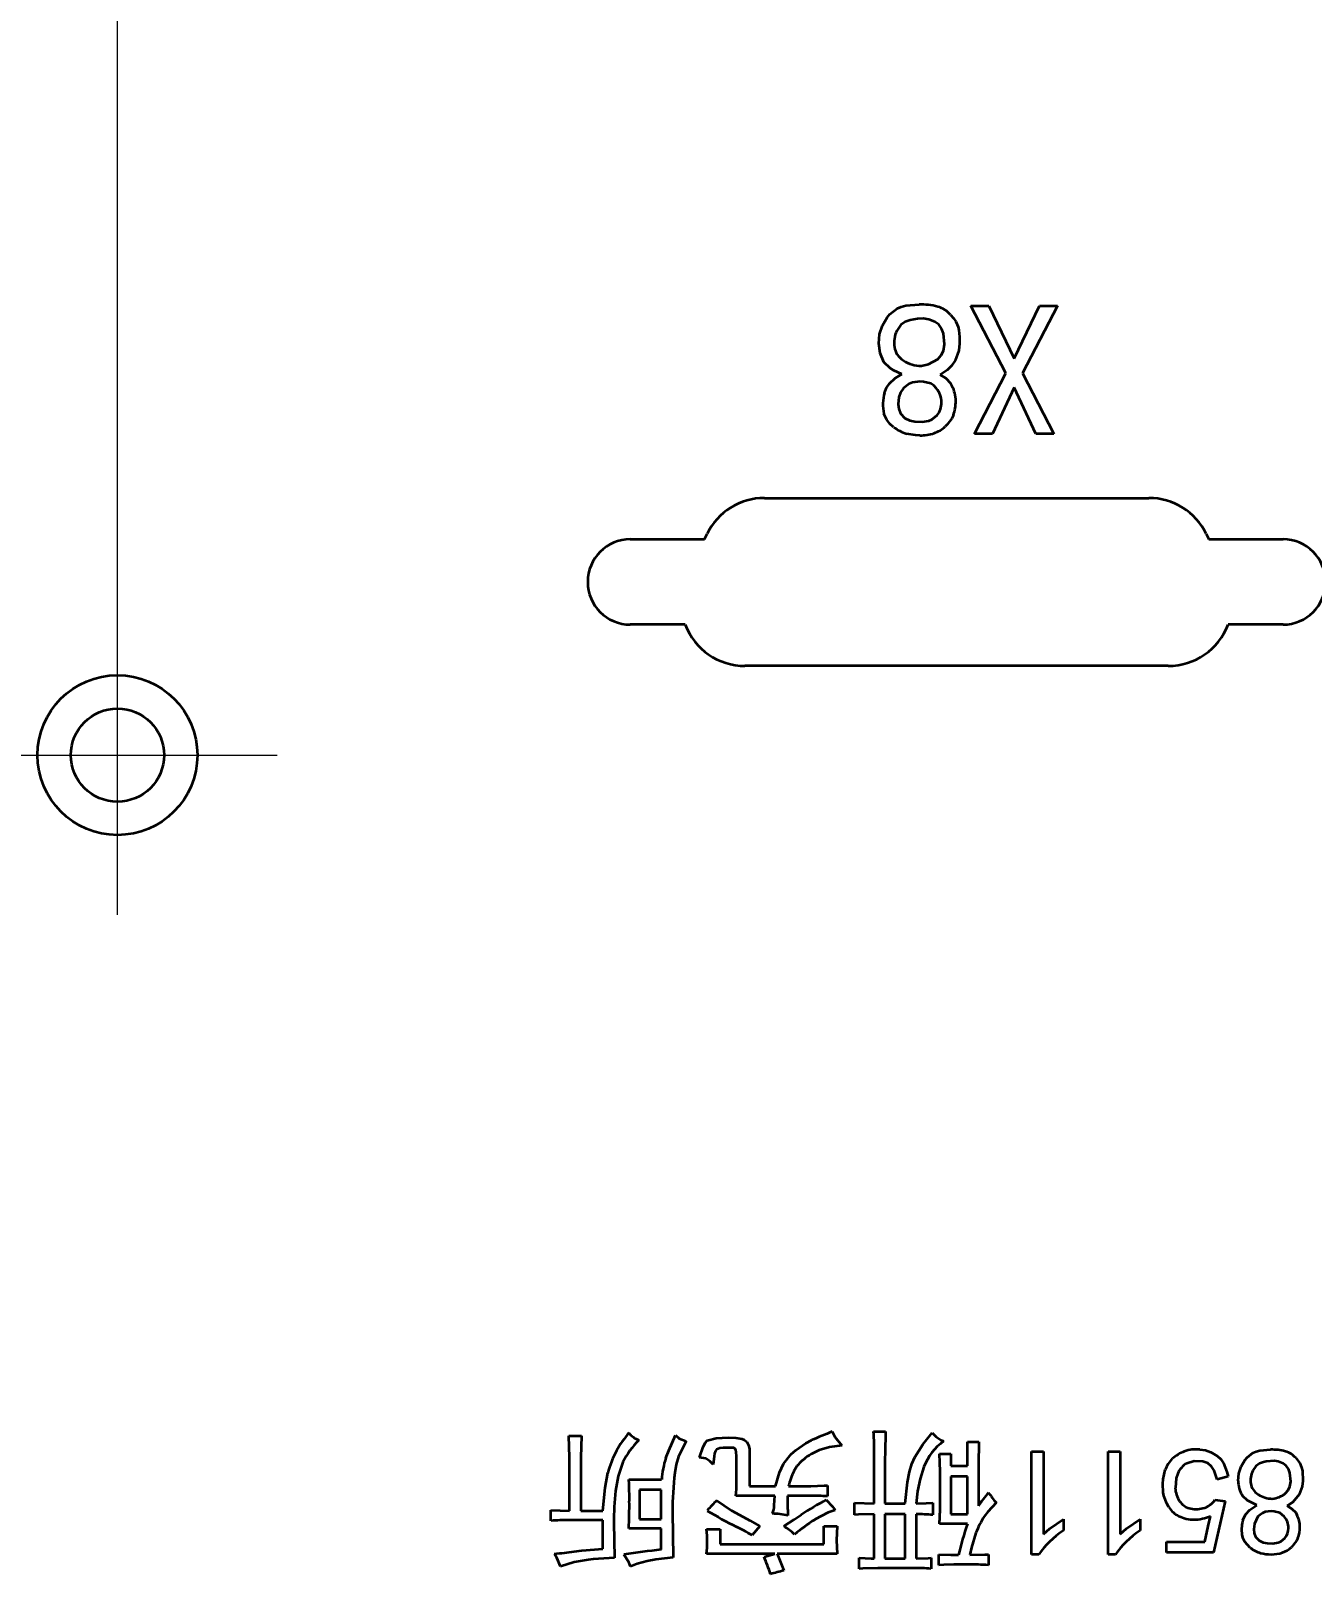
# Model space of a CAD drawing. Header units: millimetres. Extents: x -631 to 3210, y -446 to 2288.
# Drawn here: x -407.9 to -359.8, y 194.4 to 252.4 of the extents above; entities that cross this region are included whole.
import ezdxf

# ---------------------------------------------------------------- set-up
doc = ezdxf.new("R2010")
doc.units = ezdxf.units.MM
doc.linetypes.add('点画线', pattern=[18, 12, -2, 2, -2])
doc.layers.get('0').update_dxf_attribs({"lineweight": 18})
doc.layers.add('中心线层', color=1, linetype='点画线', lineweight=18)
doc.layers.add('尺寸线层', color=3, linetype='Continuous', lineweight=18)
doc.styles.get("Standard").update_dxf_attribs({"font": 'txt.shx', "bigfont": 'gbcbig.shx'})
doc.dimstyles.get("Standard").update_dxf_attribs({"dimscale": 3, "dimtxt": 0.18, "dimasz": 0.18, "dimexe": 0.18, "dimexo": 0.0625, "dimgap": 0.09, "dimtad": 0, "dimtih": 1, "dimtoh": 1, "dimdec": 4, "dimzin": 0, "dimdsep": 46, "dimtxsty": 'Standard', "dimcen": 0.09, "dimdle": 0.36, "dimadec": 0, "dimazin": 0, "dimtfac": 1, "dimtdec": 4, "dimtofl": 0, "dimtmove": 0, "dimatfit": 3, "dimfxl": 0, "dimtolj": 1, "dimtzin": 0, "dimarcsym": 0})

# ---------------------------------------------------------------- blocks, each defined once
blk = doc.blocks.new('*X301')
at = {"layer": '尺寸线层', "linetype": 'Continuous'}
for points in [[(-404.652, 310.484), (-397.152, 311.734), (-397.152, 309.234)], [(-342.152, 310.484), (-349.652, 311.734), (-349.652, 309.234)]]:
    blk.add_hatch(color=0, dxfattribs=at).paths.add_polyline_path(points, flags=0)
at = {"layer": '尺寸线层', "color": 0, "linetype": 'Continuous'}
for p, q in [((-404.652, 227.051), (-404.652, 314.234)), ((-342.152, 227.051), (-342.152, 314.234)), ((-404.652, 310.484), (-342.152, 310.484))]:
    blk.add_line(p, q, dxfattribs=at)
at = {"layer": '尺寸线层', "color": 0, "insert": (-373.402, 316.823), "char_height": 7.5, "width": 45, "attachment_point": 5}
blk.add_mtext('62,5', dxfattribs=at)
blk = doc.blocks.new('*X303')
at = {"layer": '尺寸线层', "linetype": 'Continuous'}
for points in [[(-432.652, 310.484), (-425.152, 311.734), (-425.152, 309.234)], [(-404.652, 310.484), (-412.152, 311.734), (-412.152, 309.234)]]:
    blk.add_hatch(color=0, dxfattribs=at).paths.add_polyline_path(points, flags=0)
at = {"layer": '尺寸线层', "color": 0, "linetype": 'Continuous'}
for p, q in [((-432.652, 227.051), (-432.652, 314.234)), ((-404.652, 227.051), (-404.652, 314.234)), ((-432.652, 310.484), (-404.652, 310.484))]:
    blk.add_line(p, q, dxfattribs=at)
at = {"layer": '尺寸线层', "color": 0, "insert": (-418.652, 316.109), "char_height": 7.5, "width": 24.28571, "attachment_point": 5}
blk.add_mtext('28', dxfattribs=at)

msp = doc.modelspace()

# ---------------------------------------------------------------- linework, layer by layer
at = {"color": 7, "lineweight": 35, "ltscale": 0.071302}
for p, q in [((-371.303, 239.507), (-372.623, 242.035)), ((-369.365, 242.035), (-370.685, 239.507))]:
    msp.add_line(p, q, dxfattribs=at)
at = {"color": 7, "lineweight": 35, "ltscale": 0.016846}
for p, q in [((-372.623, 242.035), (-371.949, 242.035)), ((-369.505, 237.232), (-370.179, 237.232))]:
    msp.add_line(p, q, dxfattribs=at)
at = {"color": 7, "lineweight": 35, "ltscale": 0.054649}
for p, q in [((-371.949, 242.035), (-370.994, 240.069)), ((-370.994, 240.069), (-370.039, 242.035))]:
    msp.add_line(p, q, dxfattribs=at)
at = {"color": 7, "lineweight": 35, "ltscale": 0.016858}
for p, q in [((-370.039, 242.035), (-369.365, 242.035)), ((-371.809, 237.232), (-372.483, 237.232))]:
    msp.add_line(p, q, dxfattribs=at)
at = {"color": 7, "lineweight": 35, "ltscale": 0.064078}
msp.add_line((-372.483, 237.232), (-371.303, 239.507), dxfattribs=at)
at = {"color": 7, "lineweight": 35, "ltscale": 0.064073}
msp.add_line((-370.685, 239.507), (-369.505, 237.232), dxfattribs=at)
at = {"color": 7, "lineweight": 35, "ltscale": 0.048065}
msp.add_line((-370.994, 238.973), (-371.809, 237.232), dxfattribs=at)
at = {"color": 7, "lineweight": 35, "ltscale": 0.04807}
msp.add_line((-370.179, 237.232), (-370.994, 238.973), dxfattribs=at)
at = {"color": 7, "lineweight": 35, "ltscale": 0.360706}
msp.add_line((-380.366, 234.826), (-365.938, 234.826), dxfattribs=at)
at = {"color": 7, "lineweight": 35, "ltscale": 0.005623}
for p, q in [((-382.622, 233.276), (-382.523, 233.478)), ((-363.781, 233.478), (-363.683, 233.276))]:
    msp.add_line(p, q, dxfattribs=at)
at = {"color": 7, "lineweight": 35, "ltscale": 0.069519}
msp.add_line((-385.402, 233.276), (-382.622, 233.276), dxfattribs=at)
at = {"color": 7, "lineweight": 35, "ltscale": 0.069507}
msp.add_line((-363.683, 233.276), (-360.902, 233.276), dxfattribs=at)
at = {"color": 7, "lineweight": 35, "ltscale": 0.051501}
msp.add_line((-383.342, 230.076), (-385.402, 230.076), dxfattribs=at)
at = {"color": 7, "lineweight": 35, "ltscale": 0.051489}
msp.add_line((-360.902, 230.076), (-362.962, 230.076), dxfattribs=at)
at = {"color": 7, "lineweight": 35, "ltscale": 0.397278}
msp.add_line((-365.207, 228.526), (-381.098, 228.526), dxfattribs=at)
at = {"color": 7, "lineweight": 35, "ltscale": 0.020233}
for p, q in [((-387.686, 198.816), (-387.708, 199.625)), ((-387.236, 199.625), (-387.259, 198.816))]:
    msp.add_line(p, q, dxfattribs=at)
at = {"color": 7, "lineweight": 35, "ltscale": 0.011804}
msp.add_line((-387.708, 199.625), (-387.236, 199.625), dxfattribs=at)
at = {"color": 7, "lineweight": 35, "ltscale": 0.01123}
for p, q in [((-376.27, 199.782), (-375.821, 199.782)), ((-370.337, 199.041), (-369.888, 199.041)), ((-367.461, 199.041), (-367.012, 199.041))]:
    msp.add_line(p, q, dxfattribs=at)
at = {"color": 7, "lineweight": 35, "ltscale": 0.022472}
msp.add_line((-372.742, 198.501), (-372.742, 199.4), dxfattribs=at)
at = {"color": 7, "lineweight": 35, "ltscale": 0.010681}
for p, q in [((-372.742, 199.4), (-372.315, 199.4)), ((-373.798, 198.951), (-373.371, 198.951))]:
    msp.add_line(p, q, dxfattribs=at)
at = {"color": 7, "lineweight": 35, "ltscale": 0.05}
for p, q in [((-387.686, 196.816), (-387.686, 198.816)), ((-387.259, 198.816), (-387.259, 196.816))]:
    msp.add_line(p, q, dxfattribs=at)
at = {"color": 7, "lineweight": 35, "ltscale": 0.008997}
msp.add_line((-381.551, 199.176), (-381.911, 199.176), dxfattribs=at)
at = {"color": 7, "lineweight": 35, "ltscale": 0.024719}
msp.add_line((-381.416, 197.872), (-381.416, 198.861), dxfattribs=at)
at = {"color": 7, "lineweight": 35, "ltscale": 0.030337}
msp.add_line((-380.922, 198.951), (-380.922, 197.737), dxfattribs=at)
at = {"color": 7, "lineweight": 35, "ltscale": 0.044944}
msp.add_line((-376.248, 197.086), (-376.248, 198.883), dxfattribs=at)
at = {"color": 7, "lineweight": 35, "ltscale": 0.042135}
msp.add_line((-375.843, 198.771), (-375.843, 197.086), dxfattribs=at)
at = {"color": 7, "lineweight": 35, "ltscale": 0.011236}
msp.add_line((-373.371, 198.951), (-373.371, 198.501), dxfattribs=at)
at = {"color": 7, "lineweight": 35, "ltscale": 0.096629}
for p, q in [((-370.337, 195.176), (-370.337, 199.041)), ((-367.461, 195.176), (-367.461, 199.041))]:
    msp.add_line(p, q, dxfattribs=at)
at = {"color": 7, "lineweight": 35, "ltscale": 0.077528}
for p, q in [((-369.888, 199.041), (-369.888, 195.94)), ((-367.012, 199.041), (-367.012, 195.94))]:
    msp.add_line(p, q, dxfattribs=at)
at = {"color": 7, "lineweight": 35, "ltscale": 0.015723}
for p, q in [((-373.371, 198.501), (-372.742, 198.501)), ((-372.742, 198.097), (-373.371, 198.097)), ((-373.371, 196.681), (-372.742, 196.681))]:
    msp.add_line(p, q, dxfattribs=at)
at = {"color": 7, "lineweight": 35, "ltscale": 0.033146}
msp.add_line((-372.337, 198.322), (-372.337, 196.996), dxfattribs=at)
at = {"color": 7, "lineweight": 35, "ltscale": 0.030896}
msp.add_line((-385.461, 197.985), (-384.225, 197.985), dxfattribs=at)
at = {"color": 7, "lineweight": 35, "ltscale": 0.027528}
for p, q in [((-385.057, 197.603), (-385.057, 196.501)), ((-384.248, 196.501), (-384.248, 197.603))]:
    msp.add_line(p, q, dxfattribs=at)
at = {"color": 7, "lineweight": 35, "ltscale": 0.020227}
for p, q in [((-384.248, 197.603), (-385.057, 197.603)), ((-385.057, 196.501), (-384.248, 196.501))]:
    msp.add_line(p, q, dxfattribs=at)
at = {"color": 7, "lineweight": 35, "ltscale": 0.024158}
msp.add_line((-380.922, 197.737), (-379.956, 197.737), dxfattribs=at)
at = {"color": 7, "lineweight": 35, "ltscale": 0.020789}
for p, q in [((-379.461, 197.737), (-378.629, 197.737)), ((-387.259, 196.816), (-386.427, 196.816))]:
    msp.add_line(p, q, dxfattribs=at)
at = {"color": 7, "lineweight": 35, "ltscale": 0.010112}
for p, q in [((-378, 197.76), (-378, 197.355)), ((-388.382, 196.434), (-388.382, 196.839)), ((-365.281, 195.243), (-365.281, 195.648))]:
    msp.add_line(p, q, dxfattribs=at)
at = {"color": 7, "lineweight": 35, "ltscale": 0.025842}
msp.add_line((-373.776, 197.041), (-373.776, 198.074), dxfattribs=at)
at = {"color": 7, "lineweight": 35, "ltscale": 0.035393}
for p, q in [((-373.371, 198.097), (-373.371, 196.681)), ((-372.742, 196.681), (-372.742, 198.097))]:
    msp.add_line(p, q, dxfattribs=at)
at = {"color": 7, "lineweight": 35, "ltscale": 0.01049}
msp.add_line((-362.967, 198.097), (-363.371, 197.985), dxfattribs=at)
at = {"color": 7, "lineweight": 35, "ltscale": 0.036511}
msp.add_line((-379.978, 197.378), (-381.438, 197.378), dxfattribs=at)
at = {"color": 7, "lineweight": 35, "ltscale": 0.009006}
msp.add_line((-380, 197.018), (-379.978, 197.378), dxfattribs=at)
at = {"color": 7, "lineweight": 35, "ltscale": 0.021912}
msp.add_line((-378.629, 197.378), (-379.506, 197.378), dxfattribs=at)
at = {"color": 7, "lineweight": 35, "ltscale": 0.011237}
for p, q in [((-376.989, 196.659), (-376.989, 197.108)), ((-374.045, 197.108), (-374.045, 196.659))]:
    msp.add_line(p, q, dxfattribs=at)
at = {"color": 7, "lineweight": 35, "ltscale": 0.018551}
msp.add_line((-376.989, 197.108), (-376.248, 197.086), dxfattribs=at)
at = {"color": 7, "lineweight": 35, "ltscale": 0.019104}
for p, q in [((-375.843, 197.086), (-375.079, 197.086)), ((-375.079, 196.681), (-375.843, 196.681)), ((-375.843, 195.018), (-375.079, 195.018))]:
    msp.add_line(p, q, dxfattribs=at)
at = {"color": 7, "lineweight": 35, "ltscale": 0.049479}
msp.add_line((-363.079, 197.176), (-363.506, 195.243), dxfattribs=at)
at = {"color": 7, "lineweight": 35, "ltscale": 0.009612}
msp.add_line((-363.461, 197.221), (-363.079, 197.176), dxfattribs=at)
at = {"color": 7, "lineweight": 35, "ltscale": 0.017416}
msp.add_line((-388.382, 196.839), (-387.686, 196.816), dxfattribs=at)
at = {"color": 7, "lineweight": 35, "ltscale": 0.032031}
msp.add_line((-386.427, 196.457), (-387.708, 196.457), dxfattribs=at)
at = {"color": 7, "lineweight": 35, "ltscale": 0.026966}
msp.add_line((-386.427, 195.378), (-386.427, 196.457), dxfattribs=at)
at = {"color": 7, "lineweight": 35, "ltscale": 0.0427}
msp.add_line((-383.821, 196.771), (-383.798, 195.063), dxfattribs=at)
at = {"color": 7, "lineweight": 35, "ltscale": 0.041573}
for p, q in [((-376.248, 195.018), (-376.248, 196.681)), ((-375.843, 196.681), (-375.843, 195.018)), ((-375.079, 195.018), (-375.079, 196.681)), ((-374.675, 196.681), (-374.675, 195.018))]:
    msp.add_line(p, q, dxfattribs=at)
at = {"color": 7, "lineweight": 35, "ltscale": 0.010674}
for p, q in [((-369.146, 196.501), (-369.146, 196.074)), ((-366.27, 196.501), (-366.27, 196.074))]:
    msp.add_line(p, q, dxfattribs=at)
at = {"color": 7, "lineweight": 35, "ltscale": 0.033151}
msp.add_line((-386.023, 196.367), (-386, 195.041), dxfattribs=at)
at = {"color": 7, "lineweight": 35, "ltscale": 0.030334}
msp.add_line((-384.248, 196.142), (-385.461, 196.142), dxfattribs=at)
at = {"color": 7, "lineweight": 35, "ltscale": 0.019662}
msp.add_line((-384.248, 195.355), (-384.248, 196.142), dxfattribs=at)
at = {"color": 7, "lineweight": 35, "ltscale": 0.012915}
msp.add_line((-382.54, 196.119), (-382.023, 196.119), dxfattribs=at)
at = {"color": 7, "lineweight": 35, "ltscale": 0.014045}
msp.add_line((-382.023, 196.119), (-382.023, 195.558), dxfattribs=at)
at = {"color": 7, "lineweight": 35, "ltscale": 0.011157}
msp.add_line((-380.54, 196.232), (-380.832, 195.895), dxfattribs=at)
at = {"color": 7, "lineweight": 35, "ltscale": 0.016854}
msp.add_line((-378.135, 195.558), (-378.135, 196.232), dxfattribs=at)
at = {"color": 7, "lineweight": 35, "ltscale": 0.012366}
msp.add_line((-378.135, 196.232), (-377.641, 196.232), dxfattribs=at)
at = {"color": 7, "lineweight": 35, "ltscale": 0.012935}
msp.add_line((-377.641, 196.232), (-377.664, 195.715), dxfattribs=at)
at = {"color": 7, "lineweight": 35, "ltscale": 0.026404}
msp.add_line((-372.742, 196.322), (-373.798, 196.322), dxfattribs=at)
at = {"color": 7, "lineweight": 35, "ltscale": 0.097192}
msp.add_line((-382.023, 195.558), (-378.135, 195.558), dxfattribs=at)
at = {"color": 7, "lineweight": 35, "ltscale": 0.012934}
msp.add_line((-377.664, 195.715), (-377.641, 195.198), dxfattribs=at)
at = {"color": 7, "lineweight": 35, "ltscale": 0.03595}
msp.add_line((-365.281, 195.648), (-363.843, 195.648), dxfattribs=at)
at = {"color": 7, "lineweight": 35, "ltscale": 0.044385}
msp.add_line((-363.506, 195.243), (-365.281, 195.243), dxfattribs=at)
at = {"color": 7, "lineweight": 35, "ltscale": 0.064038}
msp.add_line((-379.978, 195.198), (-382.54, 195.198), dxfattribs=at)
at = {"color": 7, "lineweight": 35, "ltscale": 0.010491}
msp.add_line((-380.382, 195.086), (-379.978, 195.198), dxfattribs=at)
at = {"color": 7, "lineweight": 35, "ltscale": 0.056189}
msp.add_line((-377.641, 195.198), (-379.888, 195.198), dxfattribs=at)
at = {"color": 7, "lineweight": 35, "ltscale": 0.016904}
msp.add_line((-379.888, 195.198), (-379.641, 194.569), dxfattribs=at)
at = {"color": 7, "lineweight": 35, "ltscale": 0.010113}
for p, q in [((-376.81, 194.636), (-376.81, 195.041)), ((-374.113, 195.041), (-374.113, 194.636)), ((-373.821, 194.771), (-373.821, 195.176)), ((-371.956, 195.176), (-371.956, 194.771))]:
    msp.add_line(p, q, dxfattribs=at)
at = {"color": 7, "lineweight": 35, "ltscale": 0.033704}
msp.add_line((-374.765, 194.659), (-376.113, 194.659), dxfattribs=at)
at = {"color": 7, "lineweight": 35, "ltscale": 0.004492}
msp.add_line((-373.259, 195.153), (-373.079, 195.153), dxfattribs=at)
at = {"color": 7, "lineweight": 35, "ltscale": 0.013477}
msp.add_line((-372.72, 194.794), (-373.259, 194.794), dxfattribs=at)
at = {"color": 7, "lineweight": 35, "ltscale": 0.006738}
for p, q in [((-370.068, 195.176), (-370.337, 195.176)), ((-367.191, 195.176), (-367.461, 195.176))]:
    msp.add_line(p, q, dxfattribs=at)
at = {"color": 7, "lineweight": 35}
for points in [[(-375.938, 241.305), (-375.766, 241.597), (-375.657, 241.726)], [(-375.657, 241.726), (-375.39, 241.937), (-375.235, 242.007)], [(-375.235, 242.007), (-375.06, 242.052), (-374.561, 242.091)], [(-374.196, 241.53), (-374.407, 241.559), (-374.619, 241.55), (-374.898, 241.498)], [(-373.382, 241.698), (-373.27, 241.583), (-373.183, 241.447), (-373.101, 241.249)], [(-376.078, 240.631), (-376.047, 240.976), (-375.938, 241.305)], [(-374.898, 241.498), (-375.085, 241.433), (-375.247, 241.321), (-375.398, 241.105)], [(-373.719, 241.192), (-373.826, 241.338), (-373.971, 241.444), (-374.196, 241.53)], [(-373.606, 240.603), (-373.649, 241.004), (-373.719, 241.192)], [(-373.101, 241.249), (-373.07, 241.128), (-373.047, 240.88), (-373.044, 240.631)], [(-375.882, 239.928), (-376.027, 240.267), (-376.078, 240.631)], [(-373.859, 240.041), (-373.736, 240.186), (-373.648, 240.353), (-373.606, 240.603)], [(-373.044, 240.631), (-373.073, 240.363), (-373.213, 239.985)], [(-375.207, 239.479), (-375.508, 239.613), (-375.648, 239.7), (-375.882, 239.928)], [(-374.477, 239.788), (-374.212, 239.844), (-373.859, 240.041)], [(-373.213, 239.985), (-373.341, 239.785), (-373.508, 239.619), (-373.775, 239.451)], [(-375.857, 238.778), (-375.784, 238.961), (-375.675, 239.124), (-375.46, 239.326), (-375.207, 239.479)], [(-373.775, 239.451), (-373.559, 239.32), (-373.382, 239.142), (-373.325, 239.03)], [(-375.151, 238.945), (-375.255, 238.786), (-375.32, 238.608), (-375.348, 238.355)], [(-374.533, 239.198), (-374.806, 239.165), (-374.935, 239.117), (-375.151, 238.945)], [(-373.916, 238.945), (-374.009, 239.047), (-374.127, 239.12), (-374.395, 239.191), (-374.533, 239.198)], [(-375.348, 238.355), (-375.328, 238.172), (-375.261, 238.001), (-375.095, 237.822)], [(-375.517, 237.485), (-375.661, 237.609), (-375.773, 237.761), (-375.882, 237.99)], [(-375.095, 237.822), (-374.914, 237.735), (-374.718, 237.694), (-374.449, 237.681)], [(-374.449, 237.681), (-374.2, 237.729), (-374.083, 237.776), (-373.887, 237.934)], [(-373.274, 237.936), (-373.334, 237.81), (-373.505, 237.588), (-373.578, 237.513)], [(-374.533, 237.176), (-374.703, 237.184), (-375.039, 237.232)], [(-384.068, 198.794), (-383.959, 199.079), (-383.708, 199.648)], [(-383.304, 199.423), (-383.588, 198.852), (-383.679, 198.548), (-383.732, 198.232)], [(-383.708, 199.648), (-383.563, 199.528), (-383.304, 199.423)], [(-382.81, 198.816), (-382.668, 199.212), (-382.574, 199.379), (-382.511, 199.445), (-382.472, 199.468)], [(-382.472, 199.468), (-382.18, 199.532), (-381.731, 199.558)], [(-381.731, 199.558), (-381.438, 199.547), (-381.216, 199.511), (-381.122, 199.477), (-381.034, 199.4)], [(-381.034, 199.4), (-380.965, 199.277), (-380.932, 199.14), (-380.922, 198.951)], [(-379.191, 199.086), (-378.809, 199.35), (-378.603, 199.458)], [(-377.821, 199.782), (-377.728, 199.593), (-377.461, 199.265)], [(-375.821, 199.782), (-375.839, 198.973), (-375.843, 198.771)], [(-374.832, 198.569), (-374.721, 198.827), (-374.423, 199.302), (-374.068, 199.737)], [(-374.068, 199.737), (-373.916, 199.586), (-373.739, 199.465), (-373.641, 199.423)], [(-372.315, 199.4), (-372.334, 198.537), (-372.337, 198.322)], [(-382.292, 198.546), (-382.418, 198.678), (-382.573, 198.77), (-382.81, 198.816)], [(-382.203, 199.063), (-382.24, 198.965), (-382.259, 198.861), (-382.292, 198.546)], [(-381.911, 199.176), (-382.042, 199.166), (-382.162, 199.114), (-382.203, 199.063)], [(-381.416, 198.861), (-381.427, 199.01), (-381.445, 199.082), (-381.481, 199.144), (-381.533, 199.174), (-381.551, 199.176)], [(-379.646, 198.573), (-379.362, 198.933), (-379.191, 199.086)], [(-377.461, 199.265), (-377.924, 199.194), (-378.315, 199.086)], [(-364.023, 199.108), (-363.811, 199.082), (-363.61, 199.012), (-363.366, 198.868)], [(-363.366, 198.868), (-363.236, 198.747), (-363.137, 198.6), (-363.006, 198.271), (-362.967, 198.097)], [(-362.472, 198.479), (-362.335, 198.713), (-362.248, 198.816)], [(-362.248, 198.816), (-362.034, 198.985), (-361.911, 199.041)], [(-361.911, 199.041), (-361.77, 199.077), (-361.371, 199.108)], [(-360.427, 198.794), (-360.269, 198.593), (-360.203, 198.434)], [(-386.427, 196.816), (-386.349, 197.67), (-386.248, 198.232)], [(-385.677, 198.632), (-385.859, 198.107), (-385.956, 197.558)], [(-379.956, 197.737), (-379.805, 198.253), (-379.646, 198.573)], [(-375.079, 197.086), (-374.993, 197.888), (-374.917, 198.28), (-374.832, 198.569)], [(-374.382, 198.457), (-374.525, 198.01), (-374.619, 197.551), (-374.675, 197.086)], [(-365.416, 197.827), (-365.403, 198.002), (-365.326, 198.344)], [(-364.854, 198.209), (-364.91, 198.035), (-364.944, 197.67)], [(-363.91, 198.661), (-364.242, 198.677), (-364.517, 198.591)], [(-363.371, 197.985), (-363.49, 198.329), (-363.591, 198.478), (-363.728, 198.594), (-363.91, 198.661)], [(-362.584, 197.94), (-362.56, 198.216), (-362.472, 198.479)], [(-361.64, 198.634), (-361.79, 198.582), (-361.919, 198.492), (-362.041, 198.319)], [(-361.079, 198.659), (-361.228, 198.681), (-361.529, 198.658), (-361.64, 198.634)], [(-360.697, 198.389), (-360.783, 198.505), (-360.899, 198.59), (-361.079, 198.659)], [(-360.607, 197.917), (-360.642, 198.238), (-360.697, 198.389)], [(-360.203, 198.434), (-360.173, 198.306), (-360.158, 197.94)], [(-385.438, 197.176), (-385.448, 197.823), (-385.461, 197.985)], [(-378.629, 197.737), (-378.126, 197.757), (-378, 197.76)], [(-365.371, 197.378), (-365.399, 197.495), (-365.416, 197.827)], [(-360.81, 197.468), (-360.711, 197.584), (-360.641, 197.718), (-360.607, 197.917)], [(-360.158, 197.94), (-360.181, 197.726), (-360.292, 197.423)], [(-382.158, 197.198), (-381.598, 196.822), (-381.304, 196.659)], [(-378.045, 197.221), (-377.811, 196.974), (-377.708, 196.839)], [(-374.675, 197.086), (-374.297, 197.101), (-374.045, 197.108)], [(-371.664, 197.108), (-371.979, 196.777), (-372.118, 196.595)], [(-365.191, 196.951), (-365.266, 197.087), (-365.371, 197.378)], [(-361.888, 197.018), (-362.241, 197.195), (-362.427, 197.378)], [(-362.408, 196.457), (-362.309, 196.671), (-362.152, 196.847), (-361.888, 197.018)], [(-360.292, 197.423), (-360.528, 197.13), (-360.742, 196.996)], [(-360.742, 196.996), (-360.569, 196.891), (-360.427, 196.749), (-360.382, 196.659)], [(-381.304, 196.659), (-380.92, 196.449), (-380.54, 196.232)], [(-379.641, 196.232), (-379.248, 196.485), (-378.989, 196.659)], [(-377.708, 196.839), (-377.973, 196.742), (-378.472, 196.479)], [(-376.248, 196.681), (-376.841, 196.671), (-376.989, 196.659)], [(-369.888, 195.94), (-369.657, 196.147), (-369.146, 196.501)], [(-367.012, 195.94), (-366.78, 196.147), (-366.27, 196.501)], [(-363.843, 195.648), (-363.716, 196.229), (-363.618, 196.614)], [(-361.843, 196.591), (-361.978, 196.321), (-362, 196.119)], [(-361.349, 196.794), (-361.567, 196.767), (-361.669, 196.728), (-361.843, 196.591)], [(-360.854, 196.591), (-361.024, 196.731), (-361.238, 196.788), (-361.349, 196.794)], [(-372.427, 195.985), (-372.598, 195.435), (-372.652, 195.153)], [(-362.135, 195.423), (-362.341, 195.644), (-362.427, 195.827)], [(-362, 196.119), (-361.984, 195.973), (-361.931, 195.836), (-361.798, 195.692)], [(-387.506, 195.288), (-387.221, 195.323), (-386.427, 195.378)], [(-361.798, 195.692), (-361.653, 195.624), (-361.496, 195.59), (-361.281, 195.58)], [(-361.281, 195.58), (-361.082, 195.618), (-360.989, 195.656), (-360.832, 195.782)], [(-360.341, 195.784), (-360.39, 195.683), (-360.584, 195.445)], [(-388.023, 194.726), (-388.16, 195.047), (-388.248, 195.198)], [(-386.989, 194.972), (-387.515, 194.887), (-388.023, 194.726)], [(-386, 195.041), (-386.791, 194.992), (-386.989, 194.972)], [(-385.394, 194.726), (-385.46, 194.882), (-385.641, 195.176)], [(-383.798, 195.063), (-384.446, 194.977), (-384.77, 194.917), (-385.14, 194.825), (-385.394, 194.726)], [(-376.81, 195.041), (-376.36, 195.021), (-376.248, 195.018)], [(-376.113, 194.659), (-376.67, 194.649), (-376.81, 194.636)], [(-374.675, 195.018), (-374.225, 195.037), (-374.113, 195.041)], [(-373.821, 195.176), (-373.371, 195.155), (-373.259, 195.153)], [(-373.259, 194.794), (-373.634, 194.789), (-373.821, 194.771)], [(-372.652, 195.153), (-372.095, 195.172), (-371.956, 195.176)]]:
    msp.add_lwpolyline(points, dxfattribs=at)
for radius in [3, 1.75]:
    msp.add_circle((-404.652, 225.176), radius, dxfattribs=at)
for centre, radius, start, end in [((-374.504, 239.552), 2.539, 75.28916, 91.30208), ((-374.104, 241.101), 0.938, 39.55459, 74.85434), ((-374.435, 240.654), 1.064, 154.91582, 188.85456), ((-374.486, 240.963), 1.175, 235.81305, 270.44912), ((-374.364, 238.334), 1.557, 163.4527, 192.77183), ((-374.506, 238.424), 0.787, 359.11578, 41.44049), ((-374.368, 238.468), 1.184, 359.99148, 28.30448), ((-374.481, 238.412), 0.763, 321.15949, 359.9317), ((-374.74, 238.452), 1.555, 340.59893, 0.5793), ((-374.323, 238.281), 1.071, 287.58788, 314.11542), ((-374.062, 239.653), 2.611, 236.14507, 248.0233), ((-374.525, 238.864), 1.688, 269.73182, 288.1534), ((-380.366, 232.426), 2.4, 90, 154), ((-365.938, 232.426), 2.4, 26, 90), ((-385.402, 231.676), 1.6, 90, 270), ((-360.902, 231.676), 1.6, 270, 90), ((-381.098, 230.926), 2.4, 200.74238, 270), ((-365.207, 230.926), 2.4, 270, 339.25762), ((-381.77, 196.714), 4.771, 140.6787, 150.55879), ((-383.022, 197.361), 2.944, 134.31406, 154.41591), ((-384.793, 200.274), 0.856, 218.79813, 250.49874), ((-372.259, 185.235), 15.574, 110.92011, 114.03472), ((-389.271, 199.017), 13.024, 359.41095, 3.36732), ((-372.401, 197.703), 2.12, 125.79913, 159.18649), ((-382.688, 197.321), 3.673, 151.76465, 165.64807), ((-380.775, 197.738), 3.458, 162.2263, 175.91281), ((-378.12, 197.735), 1.271, 127.55641, 153.64072), ((-377.447, 196.958), 2.298, 112.18883, 129.04196), ((-386.082, 198.209), 12.307, 359.37537, 3.45784), ((-364.204, 197.936), 1.194, 135.59149, 160.00629), ((-364.073, 197.646), 1.494, 110.96197, 131.16031), ((-364.18, 197.879), 1.238, 82.71824, 110.187), ((-361.325, 197.077), 2.031, 75.28918, 91.30194), ((-361.005, 198.316), 0.75, 39.55405, 74.85452), ((-369.639, 196.626), 14.183, 173.49884, 179.41344), ((-377.077, 197.195), 2.445, 153.1581, 167.18243), ((-364.122, 197.904), 0.793, 119.89337, 157.34305), ((-361.27, 197.959), 0.851, 154.91593, 188.85462), ((-375.235, 196.352), 10.788, 173.58215, 179.9212), ((-385.126, 197.785), 3.711, 353.69365, 1.34064), ((-364.025, 197.692), 0.92, 181.38196, 214.15063), ((-361.489, 197.946), 1.096, 180.32775, 211.18567), ((-401.232, 196.983), 15.794, 356.94563, 0.69715), ((-378.667, 193.533), 5.061, 133.59965, 139.54157), ((-380.85, 197.038), 0.85, 336.85088, 358.66502), ((-371.574, 197.233), 7.932, 178.95014, 184.31087), ((-373.721, 188.857), 9.415, 117.34262, 124.0305), ((-378.558, 190.444), 6.934, 85.3901, 90.59427), ((-381.758, 196.92), 7.982, 355.70079, 0.86646), ((-368.198, 194.189), 5.002, 138.69706, 145.85859), ((-368.404, 199.911), 4.298, 214.28148, 220.69587), ((-364.231, 197.551), 0.671, 214.03906, 253.08891), ((-364.116, 197.675), 0.797, 284.97432, 325.23058), ((-361.311, 198.206), 0.94, 235.81302, 270.44912), ((-361.378, 198.157), 0.894, 274.74417, 309.49609), ((-387.822, 189.442), 7.015, 89.07019, 94.58166), ((-373.969, 211.021), 16.579, 238.96074, 243.30671), ((-380.084, 194.008), 2.696, 77.11648, 89.64192), ((-375.771, 191.996), 5.233, 121.07061, 131.46749), ((-374.581, 190.283), 6.398, 85.20143, 90.84178), ((-369.731, 195.001), 2.87, 146.26166, 159.95027), ((-364.397, 197.466), 0.946, 212.96579, 244.1975), ((-364.242, 197.739), 1.26, 243.21855, 269.72637), ((-364.166, 197.835), 0.963, 254.28579, 285.36682), ((-364.287, 198.175), 1.697, 271.31506, 293.16728), ((-361.213, 196.102), 1.246, 163.45298, 192.77118), ((-361.327, 196.174), 0.63, 359.11598, 41.44021), ((-361.217, 196.209), 0.947, 359.99152, 28.30503), ((-385.748, 195.739), 3.231, 358.36971, 6.75418), ((-385.603, 187.715), 9.47, 59.74222, 63.75779), ((-380.615, 194.565), 1.931, 44.43666, 59.68928), ((-364.608, 193.351), 8.66, 159.93779, 167.99126), ((-361.307, 196.165), 0.61, 321.15945, 359.93157), ((-361.514, 196.197), 1.244, 340.59854, 0.5793), ((-389.123, 205.649), 10.486, 274.78821, 278.87044), ((-376.645, 131.173), 64.631, 96.75552, 98.00091), ((-385.575, 195.567), 3.058, 353.06442, 1.50361), ((-360.954, 197.19), 2.126, 236.25084, 247.92131), ((-361.279, 197.571), 2.397, 258.59291, 268.33361), ((-361.343, 196.528), 1.352, 269.74495, 288.14041), ((-361.181, 196.06), 0.857, 287.58776, 314.11514), ((-391.393, 190.519), 11.919, 19.1752, 22.52621), ((-374.626, 188.765), 5.894, 84.99772, 91.33948), ((-372.627, 184.699), 10.095, 86.1871, 90.52663), ((-376.07, 180.534), 14.482, 104.27404, 106.30148)]:
    msp.add_arc(centre, radius, start, end, dxfattribs=at)
for centre, major_axis, ratio, start_param, end_param in [((-367.437, 243.27), (8.017, 2.913), 0.270126, 3.082419, 3.337788), ((-355.67, 200.052), (6.416, 2.331), 0.270081, 3.082421, 3.337746), ((-361.46, 191.802), (8.984, -2.582), 0.530357, 2.730061, 2.966274), ((-358.577, 191.799), (8.991, -2.585), 0.530127, 2.730283, 2.9664)]:
    msp.add_ellipse(centre, major_axis=major_axis, ratio=ratio, start_param=start_param, end_param=end_param, dxfattribs=at)
at = {"layer": '中心线层'}
for p, q in [((-404.652, 219.176), (-404.652, 231.176)), ((-410.652, 225.176), (-398.652, 225.176))]:
    msp.add_line(p, q, dxfattribs=at)

# ---------------------------------------------------------------- dimensions: what is measured, and where the dimension line sits
at = {"layer": '尺寸线层'}
for base, p1, p2, override, picture, middle in [((-342.152, 310.484), (-404.652, 225.176), (-342.152, 225.176), {"dimtxt": 2.5, "dimasz": 2.5, "dimexe": 1.25, "dimexo": 0.625, "dimgap": 0.625, "dimtad": 1, "dimdec": 2, "dimzin": 8, "dimdsep": 44, "dimsah": 1, "dimdle": 5, "dimtdec": 2, "dimtofl": 1, "dimatfit": 0, "dimtfill": 1, "dimtzin": 8}, '*X301', (-373.402, 310.484)), ((-404.652, 310.484), (-432.652, 225.176), (-404.652, 225.176), {"dimtxt": 2.5, "dimasz": 2.5, "dimexe": 1.25, "dimexo": 0.625, "dimgap": 0.625, "dimtad": 1, "dimtih": 0, "dimtoh": 0, "dimdec": 2, "dimzin": 8, "dimdsep": 44, "dimsah": 1, "dimdle": 5, "dimtdec": 2, "dimtofl": 1, "dimatfit": 0, "dimtfill": 1, "dimtzin": 8}, '*X303', (-418.652, 310.484))]:
    dim = msp.add_linear_dim(base=base, p1=p1, p2=p2, dimstyle='Standard', override=override, dxfattribs=at)
    dim.commit()
    dim.dimension.update_dxf_attribs({"geometry": picture, "text_midpoint": middle})

doc.saveas('drawing.dxf')
